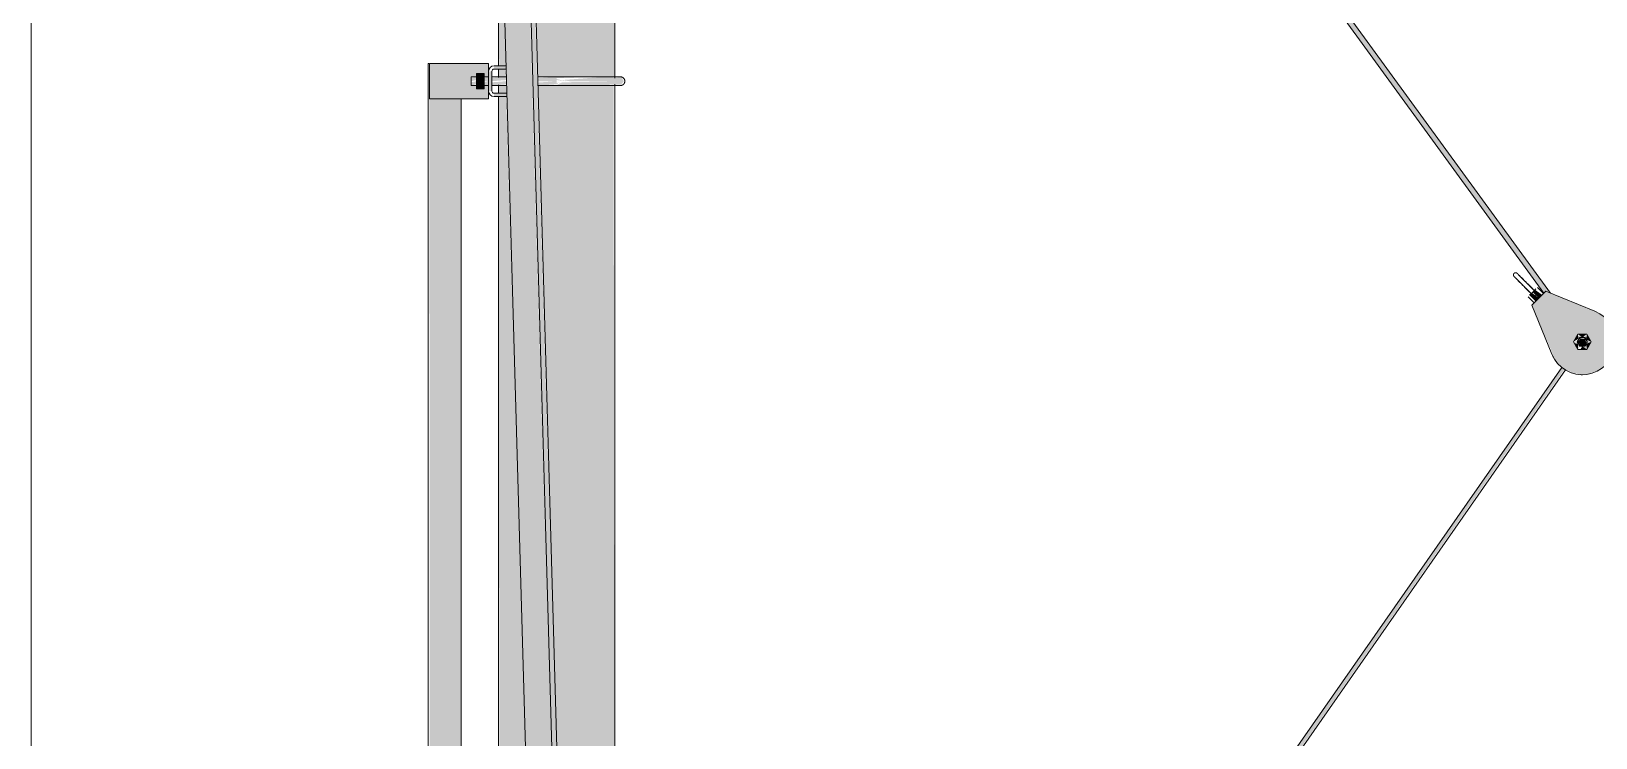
# Model space of a CAD drawing. Header units: inches. Extents: x 21380 to 98133, y -290 to 853.
# Drawn here: x 31568 to 31657.1, y 187.7 to 227.8 of the extents above; entities that cross this region are included whole.
import ezdxf

# ---------------------------------------------------------------- set-up
doc = ezdxf.new("R2010")
doc.units = ezdxf.units.IN
doc.header["$MEASUREMENT"] = 0
doc.layers.add('G-ANNO-SYMB', color=111, linetype='Continuous', lineweight=9)
doc.layers.add('Q-SPCQ', color=91, linetype='Continuous', lineweight=9)

# ---------------------------------------------------------------- blocks, each defined once
blk = doc.blocks.new('Basketball_Backstop-Performance_Sports_Systems-3103-Ceiling_Hung - 27_-0_ to 27_-11 7_8_-652462-Building Section - North_South looking East _ Fitness Center')
at = {"layer": 'Q-SPCQ'}
h = blk.add_hatch(color=256, dxfattribs=at)
h.paths.add_polyline_path([(21241.938, 116), (21242.428, 116), (21242.408, 119.783), (21239.38, 119.813), (21239.226, 119.814), (21239.115, 119.793), (21239.115, 116), (21241.642, 116)], flags=0)
h.paths.add_polyline_path([(21241.938, 120), (21242.428, 120.125), (21242.406, 120.169), (21242.117, 120.065)], flags=0)
h.paths.add_polyline_path([(21242.428, 119.823), (21242.407, 119.938), (21242.284, 119.875), (21242.408, 119.83)], flags=0)
h.paths.add_polyline_path([(21239.354, 120.172), (21240.34, 120.211), (21241.938, 120.213), (21242.428, 120.25), (21242.362, 128.75), (21239.115, 128.75), (21239.115, 128.312), (21239.803, 128.312), (21239.803, 128.125), (21239.115, 128.125), (21239.115, 120.206), (21239.397, 120.189)], flags=0)
h.paths.add_polyline_path([(21241.506, 129.25), (21242.428, 129.25), (21242.428, 135.471), (21239.38, 135.501), (21239.215, 135.5), (21239.115, 135.48), (21239.115, 129.875), (21239.803, 129.875), (21239.803, 129.687), (21239.115, 129.687), (21239.115, 129.25), (21240.772, 129.25)], flags=0)
h.paths.add_polyline_path([(21242.428, 135.511), (21242.428, 135.623), (21242.117, 135.623), (21242.326, 135.547)], flags=0)
h.paths.add_polyline_path([(21241.938, 135.687), (21242.428, 135.812), (21242.428, 135.864), (21242.117, 135.752)], flags=0)
h.paths.add_polyline_path([(21239.354, 135.86), (21240.34, 135.899), (21241.938, 135.901), (21242.428, 135.937), (21242.428, 152.543), (21241.642, 152.543), (21241.349, 161.787), (21240.582, 161.753), (21239.115, 161.793), (21239.115, 135.894), (21239.397, 135.876)], flags=0)
h.paths.add_polyline_path([(21239.354, 162.172), (21240.34, 162.211), (21241.365, 162.249), (21239.559, 224.125), (21239.115, 224.125), (21239.197, 162.214), (21239.397, 162.189)], flags=0)
h.paths.add_polyline_path([(21242.428, 187.186), (21242.428, 224.75), (21241.355, 224.75), (21242.382, 188.789)], flags=0)
h.paths.add_polyline_path([(21239.154, 224.312), (21239.593, 224.312), (21239.559, 224.75), (21239.115, 224.75), (21239.115, 224.312)], flags=0)
h.paths.add_polyline_path([(21239.47, 225.25), (21239.566, 225.25), (21239.47, 225.687), (21239.115, 225.687), (21239.154, 225.25), (21239.34, 225.25)], flags=0)
h.paths.add_polyline_path([(21241.861, 225.25), (21242.428, 225.25), (21242.428, 281.375), (21240.294, 281.375), (21240.294, 280.937), (21239.864, 280.918), (21239.871, 276.701), (21241.341, 225.25), (21241.57, 225.25)], flags=0)
h.paths.add_polyline_path([(21239.228, 225.875), (21239.548, 225.875), (21239.115, 241.022), (21239.153, 225.875)], flags=0)
h = blk.add_hatch(color=256, dxfattribs=at)
h.paths.add_polyline_path([(21244.77, 116), (21245.74, 116), (21245.738, 119.125), (21245.053, 119.125), (21245.053, 119.312), (21245.74, 119.312), (21245.738, 119.75), (21242.428, 119.75), (21242.428, 116), (21244.084, 116)], flags=0)
h.paths.add_polyline_path([(21245.297, 120.25), (21245.74, 120.25), (21245.737, 120.687), (21245.053, 120.687), (21245.053, 120.875), (21245.74, 120.875), (21245.732, 128.803), (21245.351, 128.769), (21245.07, 128.751), (21242.428, 128.75), (21242.428, 120.25), (21245.283, 120.25)], flags=0)
h.paths.add_polyline_path([(21242.428, 128.823), (21242.582, 128.956), (21242.428, 128.875)], flags=0)
h.paths.add_polyline_path([(21242.918, 129), (21242.428, 129.125), (21242.428, 129.065), (21242.582, 129.044)], flags=0)
h.paths.add_polyline_path([(21245.502, 129.172), (21245.627, 129.217), (21245.74, 129.25), (21245.727, 134.812), (21245.053, 134.812), (21245.053, 135), (21245.74, 135.065), (21245.727, 135.437), (21242.428, 135.437), (21242.428, 129.177), (21244.084, 129.232), (21245.367, 129.189)], flags=0)
h.paths.add_polyline_path([(21244.77, 135.937), (21245.74, 135.937), (21245.726, 136.375), (21245.053, 136.375), (21245.053, 136.562), (21245.74, 136.562), (21245.71, 161.125), (21245.053, 161.125), (21245.053, 161.312), (21245.74, 161.312), (21245.709, 161.75), (21243.154, 161.75), (21243.161, 159.485), (21243.096, 152.543), (21242.428, 152.543), (21242.428, 135.937), (21244.687, 135.937)], flags=0)
h.paths.add_polyline_path([(21243.14, 162.25), (21245.74, 162.25), (21245.708, 162.687), (21245.053, 162.687), (21245.053, 162.875), (21245.74, 162.875), (21245.666, 224.81), (21245.351, 224.769), (21245.07, 224.751), (21242.428, 224.75), (21242.428, 187.186), (21243.136, 162.381)], flags=0)
h.paths.add_polyline_path([(21242.428, 224.823), (21242.582, 224.956), (21242.428, 224.875)], flags=0)
h.paths.add_polyline_path([(21242.918, 225), (21242.428, 225.125), (21242.428, 225.065), (21242.72, 225.026)], flags=0)
h.paths.add_polyline_path([(21245.502, 225.172), (21245.627, 225.217), (21245.74, 225.25), (21245.74, 281.375), (21242.428, 281.375), (21242.428, 225.177), (21244.084, 225.232), (21245.409, 225.184)], flags=0)
for points in [[(21242.582, 152.543), (21243.136, 152.543), (21239.428, 279.687), (21238.99, 279.687), (21238.99, 280.918), (21237.976, 280.918), (21241.642, 152.543)], [(21243.136, 152.543), (21243.161, 152.633), (21243.079, 164.369), (21239.71, 279.687), (21239.505, 279.687), (21243.077, 154.601)], [(21235.178, 224), (21238.553, 224), (21238.553, 224.75), (21238.303, 224.75), (21238.303, 224.562), (21237.865, 224.562), (21237.865, 224.75), (21237.553, 224.823), (21237.553, 225.25), (21237.865, 225.25), (21237.865, 225.437), (21238.303, 225.437), (21238.303, 225.25), (21238.553, 225.25), (21238.553, 226), (21235.178, 226), (21235.178, 224.746)], [(21237.976, 225), (21238.303, 225), (21238.303, 225.437), (21237.865, 225.437), (21237.865, 225)], [(21237.976, 224.562), (21238.303, 224.562), (21238.303, 225), (21237.865, 225), (21237.865, 224.562)], [(21245.298, 224.75), (21245.513, 224.826), (21246.094, 224.797), (21246.244, 225), (21242.738, 224.935), (21242.428, 224.783), (21244.535, 224.751)], [(21244.919, 225), (21246.244, 225), (21246.113, 225.215), (21245.74, 225.206), (21245.001, 225.234), (21242.738, 225.065), (21243.161, 225), (21244.336, 225)], [(21298.14, 212.47), (21298.328, 212.658), (21297.93, 212.967), (21297.787, 212.824), (21298.086, 212.525)], [(21298.328, 212.658), (21298.515, 212.845), (21298.107, 213.144), (21297.974, 213.011)], [(21300.683, 209.967), (21300.928, 209.967), (21301.019, 210.058), (21300.98, 210.36), (21300.683, 210.352), (21300.553, 210.183), (21300.678, 209.967)]]:
    blk.add_hatch(color=256, dxfattribs=at).paths.add_polyline_path(points, flags=0)
h = blk.add_hatch(color=256, dxfattribs=at)
h.paths.add_polyline_path([(21301.004, 210.178), (21301.046, 210.296), (21300.994, 210.249), (21301.003, 210.183)], flags=0)
h.paths.add_polyline_path([(21302.362, 211.205), (21392.963, 279.79), (21392.804, 279.867), (21302.274, 211.336), (21302.359, 211.208)], flags=0)
h = blk.add_hatch(color=256, dxfattribs=at)
h.paths.add_polyline_path([(21300.582, 210.221), (21300.826, 210.401), (21300.604, 210.382), (21300.578, 210.227)], flags=0)
h.paths.add_polyline_path([(21298.607, 212.937), (21298.782, 213.033), (21298.907, 213.056), (21252.084, 277.292), (21251.916, 277.126), (21298.52, 213.056)], flags=0)
h.paths.add_polyline_path([(21250.964, 278.473), (21251.149, 278.581), (21251.068, 278.549), (21250.949, 278.533), (21250.959, 278.477)], flags=0)
h = blk.add_hatch(color=256, dxfattribs=at)
h.paths.add_polyline_path([(21238.865, 224.125), (21239.598, 224.125), (21239.593, 224.312), (21238.865, 224.312)], flags=0)
h.paths.add_polyline_path([(21238.553, 224.437), (21238.74, 224.437), (21238.74, 225.562), (21238.553, 225.562)], flags=0)
h.paths.add_polyline_path([(21239.47, 225.687), (21239.552, 225.738), (21239.47, 225.875), (21238.865, 225.875), (21238.865, 225.687)], flags=0)
h = blk.add_hatch(color=256, dxfattribs=at)
h.paths.add_polyline_path([(21237.553, 225), (21237.865, 225.065), (21237.865, 225.25), (21237.553, 225.177), (21237.553, 225.065)], flags=0)
h.paths.add_polyline_path([(21242.428, 225), (21242.428, 225.25), (21241.343, 225.165), (21241.348, 225)], flags=0)
h.paths.add_polyline_path([(21238.553, 225), (21238.553, 225.25), (21238.303, 225.177), (21238.303, 225)], flags=0)
h.paths.add_polyline_path([(21238.74, 225), (21239.571, 225.065), (21239.566, 225.25), (21238.74, 225.177), (21238.74, 225.016)], flags=0)
h = blk.add_hatch(color=256, dxfattribs=at)
h.paths.add_polyline_path([(21237.553, 224.75), (21237.865, 224.827), (21237.865, 225), (21237.553, 224.935), (21237.553, 224.759)], flags=0)
h.paths.add_polyline_path([(21238.553, 224.75), (21238.553, 225), (21238.303, 224.935), (21238.303, 224.75)], flags=0)
h.paths.add_polyline_path([(21238.74, 224.75), (21239.578, 224.823), (21239.573, 225), (21238.74, 224.935), (21238.74, 224.752)], flags=0)
h.paths.add_polyline_path([(21241.355, 224.75), (21242.428, 224.823), (21242.428, 225), (21241.35, 224.922), (21241.355, 224.757)], flags=0)
h = blk.add_hatch(color=256, dxfattribs=at)
h.paths.add_polyline_path([(21235.147, 128), (21235.178, 128), (21235.241, 130), (21236.053, 130), (21236.046, 130.75), (21235.115, 130.75), (21235.115, 128)], flags=0)
h.paths.add_polyline_path([(21236.053, 137.75), (21236.053, 224), (21235.178, 224), (21235.241, 137.75), (21236.029, 137.75)], flags=0)
h = blk.add_hatch(color=256, dxfattribs=at)
h.paths.add_polyline_path([(21236.291, 130), (21236.99, 130), (21236.956, 130.75), (21236.053, 130.75), (21236.053, 130)], flags=0)
h.paths.add_polyline_path([(21236.053, 137.75), (21236.99, 137.75), (21236.958, 224), (21236.053, 224), (21236.053, 139.949)], flags=0)
h = blk.add_hatch(color=256, dxfattribs=at)
h.paths.add_polyline_path([(21300.891, 208.31), (21301.345, 208.388), (21301.766, 208.574), (21302.129, 208.857), (21302.412, 209.22), (21302.598, 209.641), (21302.669, 210.183), (21302.57, 210.767), (21302.495, 210.99), (21302.247, 211.378), (21301.913, 211.694), (21301.511, 211.919), (21298.726, 213.056), (21297.93, 212.26), (21299.292, 209.073), (21299.608, 208.738), (21300.298, 208.39), (21300.697, 208.325)], flags=0)
h.paths.add_polyline_path([(21300.55, 210.621), (21300.659, 210.425), (21300.683, 210.522), (21300.586, 210.594)], flags=0)
h.paths.add_polyline_path([(21301.308, 210.183), (21301.074, 210.256), (21301.138, 210.11), (21301.283, 210.172)], flags=0)
h.paths.add_polyline_path([(21301.055, 209.746), (21300.979, 209.967), (21300.889, 209.869), (21301.019, 209.772)], flags=0)
h.paths.add_polyline_path([(21300.994, 209.746), (21300.527, 209.786), (21300.298, 210.183), (21300.586, 210.621), (21301.071, 210.593), (21301.265, 210.108), (21301.019, 209.746)], flags=0)
h.paths.add_polyline_path([(21300.55, 209.746), (21300.678, 209.933), (21300.572, 209.933), (21300.559, 209.822)], flags=0)
h.paths.add_polyline_path([(21300.545, 210.076), (21300.545, 210.29), (21300.351, 210.16), (21300.498, 210.096)], flags=0)
h.paths.add_polyline_path([(21301.024, 210.352), (21301.002, 210.581), (21300.928, 210.433), (21301.019, 210.359)], flags=0)
h = blk.add_hatch(color=256, dxfattribs=at)
h.paths.add_polyline_path([(21301.055, 209.746), (21301.308, 210.183), (21301.019, 210.058), (21301.03, 209.967)], flags=0)
h.paths.add_polyline_path([(21301.055, 209.746), (21300.803, 209.933), (21300.683, 209.746)], flags=0)
h.paths.add_polyline_path([(21300.55, 209.746), (21300.553, 210.073), (21300.347, 210.098)], flags=0)
h.paths.add_polyline_path([(21301.055, 210.621), (21300.55, 210.621), (21300.803, 210.433)], flags=0)
h.paths.add_polyline_path([(21301.308, 210.183), (21301.055, 210.621), (21301.019, 210.308), (21301.194, 210.233)], flags=0)
h.paths.add_polyline_path([(21300.298, 210.183), (21300.58, 210.36), (21300.55, 210.621), (21300.437, 210.425)], flags=0)
h = blk.add_hatch(color=256, dxfattribs=at)
h.paths.add_polyline_path([(21250.365, 137.708), (21253.803, 142.741), (21253.803, 143.069), (21250.365, 138.034), (21250.365, 137.715)], flags=0)
h.paths.add_polyline_path([(21256.053, 145.856), (21299.787, 208.619), (21299.608, 208.689), (21256.053, 146.176), (21256.053, 145.862)], flags=0)
h.paths.add_polyline_path([(21300.763, 209.907), (21300.728, 209.967), (21300.631, 210.047), (21300.758, 209.908)], flags=0)
for p, q in [((21245.74, 225.168), (21245.74, 281.375)), ((21237.976, 280.918), (21241.642, 152.543)), ((21243.136, 152.543), (21239.505, 279.687)), ((21243.14, 162.238), (21239.786, 279.687)), ((21251.9, 277.148), (21298.607, 212.937)), ((21298.983, 212.951), (21252.146, 277.34)), ((21239.115, 241.022), (21239.115, 225.875)), ((21235.115, 226), (21235.115, 128)), ((21235.115, 226), (21235.147, 226)), ((21235.178, 224), (21235.178, 226)), ((21238.553, 226), (21235.178, 226)), ((21237.865, 225), (21237.865, 225.437)), ((21238.303, 225.437), (21237.865, 225.437)), ((21238.303, 225.437), (21238.303, 225)), ((21238.553, 226), (21238.553, 225.562)), ((21238.553, 225.562), (21238.553, 224.437)), ((21238.74, 224.437), (21238.74, 225.562)), ((21239.548, 225.875), (21238.865, 225.875)), ((21238.865, 225.687), (21239.553, 225.687)), ((21239.115, 225.687), (21239.115, 225.217)), ((21238.553, 225.25), (21237.553, 225.25)), ((21237.553, 225), (21237.553, 225.25)), ((21237.553, 224.75), (21237.553, 225)), ((21237.553, 224.75), (21238.553, 224.75)), ((21237.865, 224.562), (21237.865, 225)), ((21237.865, 225), (21238.303, 225)), ((21238.303, 224.562), (21237.865, 224.562)), ((21238.303, 225), (21238.303, 224.562)), ((21238.553, 224.437), (21238.553, 224)), ((21239.566, 225.25), (21238.74, 225.25)), ((21238.74, 224.75), (21239.58, 224.75)), ((21239.115, 224.796), (21239.115, 224.312)), ((21242.428, 225.25), (21241.341, 225.25)), ((21241.355, 224.75), (21242.428, 224.75)), ((21245.74, 162.875), (21245.74, 224.83)), ((21235.178, 224), (21238.553, 224)), ((21236.99, 130), (21236.99, 224)), ((21238.865, 224.312), (21239.593, 224.312)), ((21239.598, 224.125), (21238.865, 224.125)), ((21239.115, 224.125), (21239.115, 162.168)), ((21297.787, 212.824), (21297.974, 213.011)), ((21297.93, 212.26), (21298.726, 213.056)), ((21297.974, 213.011), (21298.162, 213.199)), ((21298.593, 212.923), (21298.24, 213.277)), ((21301.511, 211.919), (21298.726, 213.056)), ((21297.709, 212.746), (21298.063, 212.393)), ((21297.93, 212.26), (21299.067, 209.475)), ((21300.55, 210.621), (21300.298, 210.183)), ((21300.298, 210.183), (21300.55, 209.746)), ((21301.055, 210.621), (21300.55, 210.621)), ((21301.308, 210.183), (21301.055, 210.621)), ((21301.055, 209.746), (21301.308, 210.183)), ((21300.55, 209.746), (21301.055, 209.746)), ((21299.631, 208.723), (21256.053, 146.292)), ((21256.053, 145.856), (21299.842, 208.589))]:
    blk.add_line(p, q, dxfattribs=at)
at = {"layer": 'Q-SPCQ', "flags": 128}
for points in [[(21246.053, 225.25), (21246.05, 225.25), (21246.041, 225.25), (21246.027, 225.25), (21246.007, 225.25), (21245.981, 225.25), (21245.949, 225.25), (21245.912, 225.25), (21245.869, 225.25), (21245.82, 225.25), (21245.767, 225.25), (21245.708, 225.25), (21245.643, 225.25), (21245.574, 225.25), (21245.499, 225.25), (21245.42, 225.25), (21245.335, 225.25), (21245.247, 225.25), (21245.153, 225.25), (21245.055, 225.25), (21244.953, 225.25), (21244.847, 225.25), (21244.737, 225.25), (21244.624, 225.25), (21244.507, 225.25), (21244.386, 225.25), (21244.263, 225.25), (21244.136, 225.25), (21244.007, 225.25), (21243.875, 225.25), (21243.741, 225.25), (21243.605, 225.25), (21243.467, 225.25), (21243.327, 225.25), (21243.186, 225.25), (21243.044, 225.25), (21242.901, 225.25), (21242.756, 225.25), (21242.612, 225.25), (21242.467, 225.25), (21242.428, 225.25)], [(21242.428, 224.75), (21242.573, 224.75), (21242.718, 224.75), (21242.862, 224.75), (21243.005, 224.75), (21243.148, 224.75), (21243.289, 224.75), (21243.43, 224.75), (21243.568, 224.75), (21243.705, 224.75), (21243.839, 224.75), (21243.972, 224.75), (21244.102, 224.75), (21244.229, 224.75), (21244.353, 224.75), (21244.475, 224.75), (21244.593, 224.75), (21244.707, 224.75), (21244.818, 224.75), (21244.925, 224.75), (21245.028, 224.75), (21245.127, 224.75), (21245.222, 224.75), (21245.312, 224.75), (21245.397, 224.75), (21245.478, 224.75), (21245.554, 224.75), (21245.625, 224.75), (21245.691, 224.75), (21245.751, 224.75), (21245.806, 224.75), (21245.856, 224.75), (21245.901, 224.75), (21245.939, 224.75), (21245.973, 224.75), (21246, 224.75), (21246.022, 224.75), (21246.038, 224.75), (21246.048, 224.75), (21246.053, 224.75), (21246.053, 224.75)], [(21245.751, 225.25), (21245.806, 225.25), (21245.856, 225.25), (21245.901, 225.25), (21245.939, 225.25), (21245.973, 225.25), (21246, 225.25), (21246.022, 225.25), (21246.038, 225.25), (21246.048, 225.25), (21246.053, 225.25), (21246.053, 225.25)], [(21246.053, 224.75), (21246.05, 224.75), (21246.041, 224.75), (21246.027, 224.75), (21246.007, 224.75), (21245.981, 224.75), (21245.949, 224.75), (21245.912, 224.75), (21245.869, 224.75), (21245.82, 224.75), (21245.767, 224.75)], [(21246.053, 225.25), (21246.063, 225.25), (21246.073, 225.249), (21246.083, 225.248), (21246.093, 225.247), (21246.102, 225.245), (21246.112, 225.243), (21246.122, 225.24), (21246.131, 225.237), (21246.141, 225.234), (21246.15, 225.23), (21246.159, 225.226), (21246.168, 225.222), (21246.177, 225.217), (21246.186, 225.212), (21246.194, 225.206), (21246.202, 225.201), (21246.21, 225.194), (21246.218, 225.188), (21246.225, 225.181), (21246.232, 225.174), (21246.239, 225.167), (21246.245, 225.159), (21246.252, 225.151), (21246.258, 225.143), (21246.263, 225.135), (21246.268, 225.127), (21246.273, 225.118), (21246.278, 225.109), (21246.282, 225.1), (21246.286, 225.091), (21246.289, 225.081), (21246.292, 225.072), (21246.295, 225.062), (21246.297, 225.052), (21246.299, 225.042), (21246.301, 225.033), (21246.302, 225.023), (21246.302, 225.013), (21246.303, 225.003), (21246.303, 225)], [(21246.303, 225), (21246.303, 224.99), (21246.302, 224.98), (21246.301, 224.97), (21246.3, 224.96), (21246.298, 224.95), (21246.296, 224.941), (21246.293, 224.931), (21246.29, 224.921), (21246.287, 224.912), (21246.283, 224.903), (21246.279, 224.894), (21246.275, 224.885), (21246.27, 224.876), (21246.265, 224.867), (21246.259, 224.859), (21246.253, 224.851), (21246.247, 224.843), (21246.241, 224.835), (21246.234, 224.828), (21246.227, 224.821), (21246.22, 224.814), (21246.212, 224.807), (21246.204, 224.801), (21246.196, 224.795), (21246.188, 224.79), (21246.179, 224.784), (21246.171, 224.78), (21246.162, 224.775), (21246.153, 224.771), (21246.143, 224.767), (21246.134, 224.764), (21246.124, 224.76), (21246.115, 224.758), (21246.105, 224.756), (21246.095, 224.754), (21246.085, 224.752), (21246.075, 224.751), (21246.066, 224.75), (21246.056, 224.75), (21246.053, 224.75)], [(21296.914, 213.895), (21296.91, 213.899), (21296.907, 213.903), (21296.904, 213.907), (21296.901, 213.911), (21296.898, 213.915), (21296.895, 213.919), (21296.893, 213.923), (21296.89, 213.928), (21296.888, 213.932), (21296.886, 213.937), (21296.884, 213.941), (21296.883, 213.946), (21296.881, 213.951), (21296.88, 213.956), (21296.879, 213.961), (21296.878, 213.966), (21296.878, 213.971), (21296.877, 213.976), (21296.877, 213.981), (21296.877, 213.986), (21296.877, 213.991), (21296.878, 213.996), (21296.878, 214.001), (21296.879, 214.005), (21296.88, 214.01), (21296.881, 214.015), (21296.882, 214.02), (21296.884, 214.025), (21296.886, 214.029), (21296.888, 214.034), (21296.89, 214.039), (21296.892, 214.043), (21296.895, 214.047), (21296.897, 214.052), (21296.9, 214.056), (21296.903, 214.06), (21296.906, 214.064), (21296.909, 214.068), (21296.913, 214.071), (21296.914, 214.072)], [(21296.914, 214.072), (21296.917, 214.076), (21296.921, 214.079), (21296.925, 214.082), (21296.929, 214.085), (21296.933, 214.088), (21296.937, 214.091), (21296.942, 214.093), (21296.946, 214.095), (21296.951, 214.098), (21296.955, 214.1), (21296.96, 214.101), (21296.965, 214.103), (21296.969, 214.104), (21296.974, 214.106), (21296.979, 214.107), (21296.984, 214.107), (21296.989, 214.108), (21296.994, 214.108), (21296.999, 214.109), (21297.004, 214.109), (21297.009, 214.109), (21297.014, 214.108), (21297.019, 214.108), (21297.024, 214.107), (21297.029, 214.106), (21297.034, 214.105), (21297.038, 214.103), (21297.043, 214.102), (21297.048, 214.1), (21297.052, 214.098), (21297.057, 214.096), (21297.061, 214.094), (21297.066, 214.091), (21297.07, 214.089), (21297.074, 214.086), (21297.078, 214.083), (21297.082, 214.08), (21297.086, 214.077), (21297.09, 214.073), (21297.09, 214.072)], [(21297.444, 213.365), (21297.423, 213.386), (21297.402, 213.407), (21297.381, 213.429), (21297.36, 213.45), (21297.339, 213.47), (21297.318, 213.491), (21297.297, 213.512), (21297.277, 213.532), (21297.257, 213.552), (21297.238, 213.572), (21297.218, 213.591), (21297.199, 213.61), (21297.181, 213.629), (21297.162, 213.647), (21297.145, 213.664), (21297.127, 213.682), (21297.111, 213.699), (21297.094, 213.715), (21297.079, 213.73), (21297.064, 213.745), (21297.049, 213.76), (21297.035, 213.774), (21297.022, 213.787), (21297.01, 213.799), (21296.998, 213.811), (21296.987, 213.822), (21296.976, 213.833), (21296.967, 213.842), (21296.958, 213.851), (21296.95, 213.859), (21296.942, 213.867), (21296.936, 213.873), (21296.93, 213.879), (21296.925, 213.884), (21296.921, 213.888), (21296.918, 213.891), (21296.916, 213.893), (21296.914, 213.895), (21296.914, 213.895)], [(21296.914, 213.895), (21296.914, 213.895), (21296.915, 213.894), (21296.918, 213.892), (21296.92, 213.889), (21296.924, 213.885), (21296.929, 213.88), (21296.934, 213.875), (21296.941, 213.868), (21296.948, 213.861), (21296.956, 213.854), (21296.964, 213.845), (21296.974, 213.835), (21296.984, 213.825), (21296.995, 213.814), (21297.006, 213.803), (21297.019, 213.79), (21297.032, 213.777), (21297.045, 213.764), (21297.06, 213.749), (21297.075, 213.735), (21297.09, 213.719), (21297.106, 213.703), (21297.123, 213.686), (21297.14, 213.669), (21297.158, 213.652), (21297.176, 213.634), (21297.194, 213.615), (21297.213, 213.596), (21297.232, 213.577), (21297.252, 213.557), (21297.272, 213.537), (21297.292, 213.517), (21297.312, 213.497), (21297.333, 213.476), (21297.354, 213.455), (21297.375, 213.434), (21297.396, 213.413), (21297.417, 213.392), (21297.438, 213.371), (21297.444, 213.365)], [(21297.09, 214.072), (21297.091, 214.072), (21297.092, 214.07), (21297.094, 214.068), (21297.097, 214.065), (21297.101, 214.062), (21297.106, 214.057), (21297.111, 214.051), (21297.117, 214.045), (21297.124, 214.038), (21297.132, 214.03), (21297.141, 214.022), (21297.15, 214.012), (21297.161, 214.002), (21297.172, 213.991), (21297.183, 213.98), (21297.195, 213.967), (21297.208, 213.954), (21297.222, 213.941), (21297.236, 213.926), (21297.251, 213.911), (21297.267, 213.896), (21297.283, 213.88), (21297.3, 213.863), (21297.317, 213.846), (21297.334, 213.828), (21297.352, 213.81), (21297.371, 213.792), (21297.39, 213.773), (21297.409, 213.754), (21297.429, 213.734), (21297.449, 213.714), (21297.469, 213.694), (21297.489, 213.673), (21297.51, 213.653), (21297.531, 213.632), (21297.552, 213.611), (21297.573, 213.59), (21297.594, 213.569), (21297.615, 213.548), (21297.621, 213.542)], [(21297.621, 213.542), (21297.6, 213.563), (21297.578, 213.584), (21297.557, 213.605), (21297.536, 213.626), (21297.515, 213.647), (21297.495, 213.668), (21297.474, 213.688), (21297.454, 213.709), (21297.434, 213.729), (21297.414, 213.748), (21297.395, 213.768), (21297.376, 213.787), (21297.357, 213.805), (21297.339, 213.824), (21297.321, 213.841), (21297.304, 213.859), (21297.287, 213.875), (21297.271, 213.892), (21297.255, 213.907), (21297.24, 213.922), (21297.226, 213.937), (21297.212, 213.951), (21297.199, 213.964), (21297.186, 213.976), (21297.175, 213.988), (21297.163, 213.999), (21297.153, 214.01), (21297.143, 214.019), (21297.135, 214.028), (21297.127, 214.036), (21297.119, 214.043), (21297.113, 214.05), (21297.107, 214.056), (21297.102, 214.06), (21297.098, 214.064), (21297.095, 214.068), (21297.093, 214.07), (21297.091, 214.071), (21297.091, 214.072)], [(21297.444, 213.365), (21297.465, 213.344), (21297.486, 213.323), (21297.508, 213.302), (21297.529, 213.281), (21297.549, 213.26), (21297.57, 213.239), (21297.591, 213.218), (21297.611, 213.198), (21297.631, 213.178), (21297.651, 213.159), (21297.67, 213.139), (21297.689, 213.12), (21297.708, 213.102), (21297.726, 213.083), (21297.744, 213.066), (21297.761, 213.048), (21297.778, 213.032), (21297.794, 213.015), (21297.809, 213), (21297.824, 212.985), (21297.839, 212.97), (21297.853, 212.956), (21297.866, 212.943), (21297.878, 212.931), (21297.89, 212.919), (21297.901, 212.908), (21297.912, 212.897), (21297.921, 212.888), (21297.93, 212.879), (21297.938, 212.871), (21297.946, 212.863), (21297.952, 212.857), (21297.958, 212.851), (21297.963, 212.846), (21297.967, 212.842), (21297.97, 212.839), (21297.972, 212.837), (21297.974, 212.835), (21297.974, 212.835)], [(21297.869, 212.94), (21297.856, 212.953), (21297.843, 212.966), (21297.828, 212.981), (21297.814, 212.996), (21297.798, 213.011), (21297.782, 213.027), (21297.765, 213.044), (21297.748, 213.061), (21297.731, 213.079), (21297.713, 213.097), (21297.694, 213.115), (21297.675, 213.134), (21297.656, 213.153), (21297.636, 213.173), (21297.616, 213.193), (21297.596, 213.213), (21297.576, 213.233), (21297.555, 213.254), (21297.534, 213.275), (21297.513, 213.296), (21297.492, 213.317), (21297.471, 213.338), (21297.45, 213.359), (21297.444, 213.365)], [(21297.621, 213.542), (21297.642, 213.521), (21297.663, 213.499), (21297.684, 213.478), (21297.705, 213.457), (21297.726, 213.436), (21297.747, 213.416), (21297.767, 213.395), (21297.788, 213.375), (21297.808, 213.355), (21297.827, 213.335), (21297.847, 213.316), (21297.866, 213.297), (21297.884, 213.278), (21297.903, 213.26), (21297.92, 213.242), (21297.938, 213.225), (21297.954, 213.208), (21297.971, 213.192), (21297.986, 213.176), (21298.001, 213.161), (21298.016, 213.147), (21298.03, 213.133), (21298.043, 213.12)], [(21298.151, 213.011), (21298.151, 213.012), (21298.149, 213.013), (21298.147, 213.015), (21298.144, 213.018), (21298.141, 213.022), (21298.136, 213.027), (21298.131, 213.032), (21298.124, 213.038), (21298.117, 213.045), (21298.109, 213.053), (21298.101, 213.062), (21298.091, 213.071), (21298.081, 213.082), (21298.07, 213.092), (21298.059, 213.104), (21298.046, 213.116), (21298.033, 213.129), (21298.02, 213.143), (21298.005, 213.157), (21297.99, 213.172), (21297.975, 213.188), (21297.959, 213.204), (21297.942, 213.221), (21297.925, 213.238), (21297.907, 213.255), (21297.889, 213.273), (21297.871, 213.292), (21297.852, 213.311), (21297.833, 213.33), (21297.813, 213.35), (21297.793, 213.37), (21297.773, 213.39), (21297.752, 213.41), (21297.732, 213.431), (21297.711, 213.452), (21297.69, 213.473), (21297.669, 213.494), (21297.648, 213.515), (21297.627, 213.536), (21297.621, 213.542)], [(21297.974, 212.835), (21297.974, 212.835), (21297.973, 212.836), (21297.971, 212.839), (21297.968, 212.841), (21297.964, 212.845), (21297.959, 212.85), (21297.954, 212.855), (21297.947, 212.862), (21297.94, 212.869), (21297.933, 212.877), (21297.924, 212.885), (21297.914, 212.895), (21297.904, 212.905)], [(21298.151, 212.835), (21298.148, 212.831), (21298.144, 212.828), (21298.14, 212.825), (21298.136, 212.822), (21298.132, 212.819), (21298.128, 212.816), (21298.123, 212.814), (21298.119, 212.811), (21298.114, 212.809), (21298.11, 212.807), (21298.105, 212.805), (21298.1, 212.804), (21298.096, 212.802), (21298.091, 212.801), (21298.086, 212.8), (21298.081, 212.799), (21298.076, 212.799), (21298.071, 212.798), (21298.066, 212.798), (21298.061, 212.798), (21298.056, 212.798), (21298.051, 212.799), (21298.046, 212.799), (21298.041, 212.8), (21298.036, 212.801), (21298.031, 212.802), (21298.026, 212.803), (21298.022, 212.805), (21298.017, 212.807), (21298.012, 212.809), (21298.008, 212.811), (21298.003, 212.813), (21297.999, 212.816), (21297.995, 212.818), (21297.991, 212.821), (21297.987, 212.824), (21297.983, 212.827), (21297.979, 212.83), (21297.975, 212.834), (21297.974, 212.835)], [(21298.078, 213.084), (21298.089, 213.074), (21298.098, 213.064), (21298.107, 213.056), (21298.115, 213.048), (21298.122, 213.04), (21298.129, 213.034), (21298.135, 213.028), (21298.139, 213.023), (21298.143, 213.019), (21298.147, 213.016), (21298.149, 213.014), (21298.15, 213.012), (21298.151, 213.012)], [(21298.151, 213.011), (21298.155, 213.008), (21298.158, 213.004), (21298.161, 213), (21298.164, 212.996), (21298.167, 212.992), (21298.17, 212.988), (21298.172, 212.984), (21298.174, 212.979), (21298.177, 212.975), (21298.179, 212.97), (21298.18, 212.965), (21298.182, 212.961), (21298.183, 212.956), (21298.185, 212.951), (21298.186, 212.946), (21298.186, 212.941), (21298.187, 212.936), (21298.188, 212.931), (21298.188, 212.926), (21298.188, 212.921), (21298.188, 212.916), (21298.187, 212.911), (21298.187, 212.906), (21298.186, 212.901), (21298.185, 212.896), (21298.184, 212.892), (21298.182, 212.887), (21298.181, 212.882), (21298.179, 212.877), (21298.177, 212.873), (21298.175, 212.868), (21298.173, 212.864), (21298.17, 212.859), (21298.168, 212.855), (21298.165, 212.851), (21298.162, 212.847), (21298.159, 212.843), (21298.156, 212.839), (21298.152, 212.836), (21298.151, 212.835)]]:
    blk.add_lwpolyline(points, dxfattribs=at)
at = {"layer": 'Q-SPCQ'}
for centre, radius, start, end in [((21238.865, 225.562), 0.312, 90, 180), ((21238.865, 225.562), 0.125, 90, 180), ((21238.865, 224.437), 0.312, 180, 270), ((21238.865, 224.437), 0.125, 180, 270), ((21300.803, 210.183), 1.875, 202.19719, 67.80281), ((21300.803, 210.183), 0.281, 165, 195), ((21300.803, 210.183), 0.25, 45, 225), ((21300.803, 210.183), 0.25, 118.81968, 165), ((21300.803, 210.183), 0.281, 105, 135), ((21300.803, 210.183), 0.25, 225, 45), ((21300.803, 210.183), 0.25, 90, 105), ((21300.803, 210.183), 0.25, 75, 90), ((21300.803, 210.183), 0.25, 75, 90), ((21300.803, 210.183), 0.281, 45, 75), ((21300.803, 210.183), 0.25, 330, 30), ((21300.803, 210.183), 0.25, 345, 0), ((21300.803, 210.183), 0.281, 345, 15), ((21300.803, 210.183), 1.875, 206.34448, 210), ((21300.803, 210.183), 0.281, 225, 255), ((21300.803, 210.183), 0.25, 241.18032, 270), ((21300.803, 210.183), 0.25, 270, 300), ((21300.803, 210.183), 0.25, 270, 300), ((21300.803, 210.183), 0.281, 285, 315), ((21300.803, 210.183), 1.875, 220.97035, 225), ((21300.803, 210.183), 1.875, 235.62372, 240), ((21300.803, 210.183), 1.875, 250.32262, 255), ((21300.803, 210.183), 1.875, 280.07391, 285), ((21300.803, 210.183), 1.875, 266.051, 270)]:
    blk.add_arc(centre, radius, start, end, dxfattribs=at)

msp = doc.modelspace()

# ---------------------------------------------------------------- linework, layer by layer
at = {"layer": 'G-ANNO-SYMB'}
msp.add_line((31568.015, 737.157), (31568.015, -79.661), dxfattribs=at)

# ---------------------------------------------------------------- block references
at = {"layer": 'Q-SPCQ'}
msp.add_blockref('Basketball_Backstop-Performance_Sports_Systems-3103-Ceiling_Hung - 27_-0_ to 27_-11 7_8_-652462-Building Section - North_South looking East _ Fitness Center', (10355.492, 0), dxfattribs=at)

doc.saveas('drawing.dxf')
